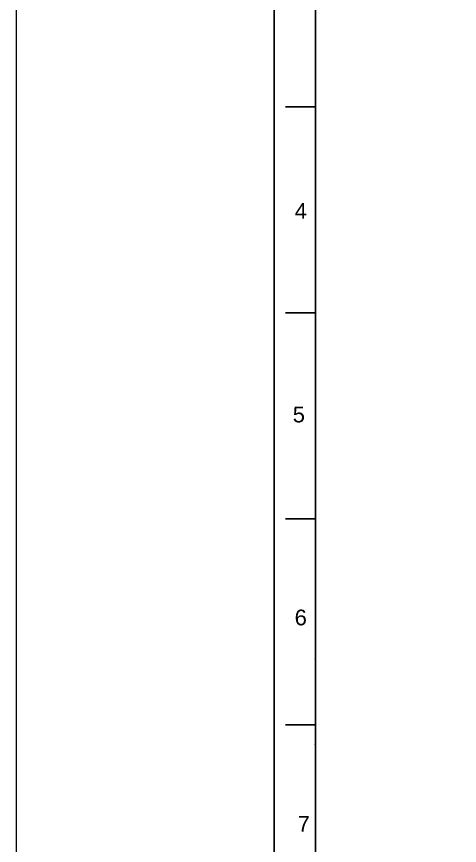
# Model space of a CAD drawing. Header units: millimetres. Extents: x 13495 to 14291, y -4366 to -3315.
# Drawn here: x 13494.5 to 13709.7, y -4095.9 to -3693.4 of the extents above; entities that cross this region are included whole.
import ezdxf

# ---------------------------------------------------------------- set-up
doc = ezdxf.new("R2010")
doc.units = ezdxf.units.MM
doc.header["$LTSCALE"] = 0.1
doc.layers.get('0').update_dxf_attribs({"lineweight": 15})
doc.layers.add('FORM', color=7, linetype='Continuous')
doc.styles.get("Standard").update_dxf_attribs({"font": 'arial.ttf'})

msp = doc.modelspace()

# ---------------------------------------------------------------- linework, layer by layer
msp.add_lwpolyline([(13494.544, -3315), (14291.177, -3315), (14291.177, -4365.947), (13494.544, -4365.947)], close=True)
at = {"layer": 'FORM', "color": 7, "linetype": 'Continuous'}
for p, q in [((13619.747, -3417.298), (13619.747, -4257.298)), ((13639.747, -3737.298), (13625.211, -3737.298)), ((13639.747, -3837.298), (13625.211, -3837.298)), ((13639.747, -3937.298), (13625.211, -3937.298)), ((13639.747, -4037.298), (13625.211, -4037.298))]:
    msp.add_line(p, q, dxfattribs=at)
at = {"layer": 'FORM', "linetype": 'Continuous'}
msp.add_line((13639.747, -4237.298), (13639.747, -3437.298), dxfattribs=at)
at = {"layer": 'FORM'}
for p in [(13639.747, -4005.316), (13639.747, -4005.316), (13639.747, -4046.702), (13639.747, -4046.702)]:
    msp.add_point(p, dxfattribs=at)

# ---------------------------------------------------------------- texts
at = {"layer": 'FORM', "char_height": 7.624, "attachment_point": 5}
for s, insert in [('4', (13632.629, -3787.79)), ('5', (13631.678, -3886.719)), ('6', (13632.599, -3985.24)), ('7', (13634.093, -4085.316))]:
    msp.add_mtext_dynamic_manual_height_columns(s, width=50, gutter_width=12.5, heights=[0], dxfattribs=dict(at, insert=insert))

doc.saveas('drawing.dxf')
